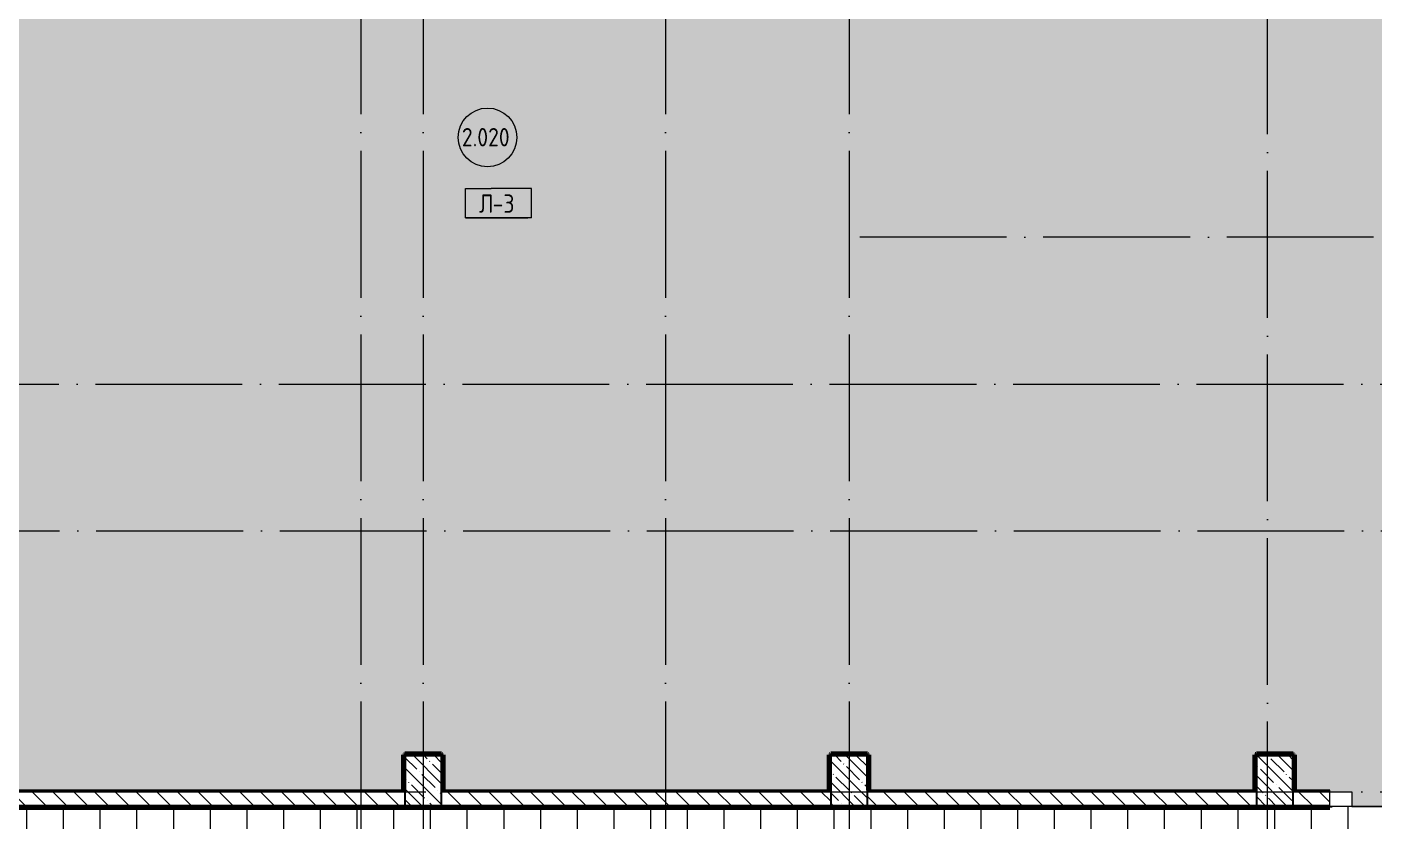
# Model space of a CAD drawing. Header units: millimetres. Extents: x 97 to 214665, y -4577 to 61202.
# Drawn here: x 145499 to 163851, y 39575 to 50388 of the extents above; entities that cross this region are included whole.
import ezdxf

# ---------------------------------------------------------------- set-up
doc = ezdxf.new("R2010")
doc.units = ezdxf.units.MM
doc.linetypes.add('ADSK_Линия сетки', pattern=[2500, 2000, -250, 0, -250])
for name, color, linetype, lineweight in [('A-AREA-____-IDEN', 2, 'Continuous', 20), ('A-FLOR-____-IDEN', 11, 'Continuous', 20), ('A-FLOR-____-OTLN', 192, 'Continuous', 9), ('A-FLOR-____-PATT', 8, 'Continuous', 9), ('A-WALL-____-MCUT', 113, 'Continuous', 9), ('A-WALL-____-PATT', 111, 'Continuous', 9), ('A-WALL-FNSH-MCUT', 113, 'Continuous', 9), ('I-WALL-____-OTLN', 2, 'Continuous', 9), ('S-COLS-____-MCUT', 52, 'Continuous', 9), ('S-COLS-____-OTLN', 52, 'Continuous', 9), ('S-GRID-____-OTLN', 1, 'Continuous', 9)]:
    doc.layers.add(name, color=color, linetype=linetype, lineweight=lineweight)
doc.styles.add('GOST Common', font='GOST_Common.ttf', dxfattribs={"width": 0.9, "height": 250})

# ---------------------------------------------------------------- blocks, each defined once
blk = doc.blocks.new('BSC_Колонна _Прямоугольная - 500x700-31474538-О_АИ_ПП_4_200_Целиком')
at = {"layer": 'S-COLS-____-OTLN', "lineweight": 5}
h = blk.add_hatch(dxfattribs=at)
h.set_pattern_fill('FP_37', color=256, style=0, pattern_type=2)
h.set_pattern_definition([(135, (-105000, -40125), (-142.56192, -142.56192), []), (135, (-104857.44, -40125), (-142.56192, -142.56192), [252.016, -50.403, 3.353, -47.05])])
h.paths.add_polyline_path([(-250, -350), (250, -350), (250, 350), (-250, 350), (-250, 265)])
at = {"layer": 'S-COLS-____-MCUT', "color": 130, "lineweight": 25}
for p, q in [((250, 350), (-250, 350)), ((-250, 350), (-250, -350)), ((250, -350), (250, 350)), ((-250, -350), (250, -350))]:
    blk.add_line(p, q, dxfattribs=at)
blk = doc.blocks.new('BSC_Колонна _Прямоугольная - 500x700-V10-О_АИ_ПП_4_200_Целиком')
at = {"layer": 'S-COLS-____-OTLN', "lineweight": 5}
h = blk.add_hatch(dxfattribs=at)
h.set_pattern_fill('FP_40', color=256, style=0, pattern_type=2)
h.set_pattern_definition([(135, (-99200, -40125), (-142.56192, -142.56192), []), (135, (-99057.44, -40125), (-142.56192, -142.56192), [252.016, -50.403, 3.353, -47.05])])
h.paths.add_polyline_path([(-250, -350), (250, -350), (250, 350), (-250, 350), (-250, 265)])
at = {"layer": 'S-COLS-____-MCUT', "color": 130, "lineweight": 25}
for p, q in [((250, 350), (-250, 350)), ((-250, 350), (-250, -350)), ((250, -350), (250, 350)), ((-250, -350), (250, -350))]:
    blk.add_line(p, q, dxfattribs=at)
blk = doc.blocks.new('BSC_Колонна _Прямоугольная - 500x700-V11-О_АИ_ПП_4_200_Целиком')
at = {"layer": 'S-COLS-____-OTLN', "lineweight": 5}
h = blk.add_hatch(dxfattribs=at)
h.set_pattern_fill('FP_41', color=256, style=0, pattern_type=2)
h.set_pattern_definition([(135, (-93400, -40125), (-142.5619, -142.5619), []), (135, (-93257.44, -40125), (-142.5619, -142.5619), [252.016, -50.403, 3.353, -47.05])])
h.paths.add_polyline_path([(-250, -350), (250, -350), (250, 350), (-250, 350), (-250, 265)])
at = {"layer": 'S-COLS-____-MCUT', "color": 130, "lineweight": 25}
for p, q in [((250, 350), (-250, 350)), ((-250, 350), (-250, -350)), ((250, -350), (250, 350)), ((-250, -350), (250, -350))]:
    blk.add_line(p, q, dxfattribs=at)
blk = doc.blocks.new('0083_СОШ675_АР_R22_rvt-1-О_АИ_ПП_4_200_Целиком')
at = {"layer": 'A-WALL-____-PATT', "lineweight": 5}
h = blk.add_hatch(dxfattribs=at)
h.set_pattern_fill('FP_8', color=10, style=0, pattern_type=2)
h.set_pattern_definition([(135, (0, 0), (-141.42136, -141.42136), [])])
h.paths.add_polyline_path([(108700, 39775), (108700, 39975), (107950, 39975), (107950, 39775), (108417, 39775)])
h.paths.add_polyline_path([(104552, 39775), (104750, 39775), (104750, 39975), (99450, 39975), (99450, 39775), (102619, 39775)])
h.paths.add_polyline_path([(105750, 39775), (105750, 39975), (105250, 39975), (105250, 39775)])
h.paths.add_polyline_path([(98754, 39775), (98950, 39775), (98950, 39975), (93650, 39975), (93650, 39775), (94888, 39775)])
h.paths.add_polyline_path([(93150, 39775), (93150, 39975), (87850, 39975), (87850, 39775), (91023, 39775)])
h.paths.add_polyline_path([(87158, 39775), (87350, 39775), (87350, 39975), (82050, 39975), (82050, 39775), (83292, 39775)])
h.paths.add_polyline_path([(81219, 39775), (81550, 39775), (81550, 39975), (81219, 39975)])
h.paths.add_polyline_path([(79019, 39775), (79019, 39975), (78000, 39975), (78000, 39775), (78460, 39775)])
at = {"layer": 'A-WALL-____-MCUT', "color": 50, "lineweight": 13}
for p, q in [((93150, 39975), (87850, 39975)), ((98950, 39975), (93650, 39975)), ((104750, 39975), (99450, 39975)), ((105750, 39975), (105250, 39975)), ((105250, 39975), (105750, 39975)), ((105750, 39775), (105750, 39975)), ((87850, 39775), (93150, 39775)), ((93650, 39775), (98950, 39775)), ((99450, 39775), (104750, 39775)), ((105250, 39775), (105750, 39775))]:
    blk.add_line(p, q, dxfattribs=at)
at = {"layer": 'A-WALL-____-MCUT', "color": 10, "lineweight": 5}
for p, q in [((93140, 39995), (93150, 39995)), ((93650, 39995), (93660, 39995)), ((98940, 39995), (98950, 39995)), ((99450, 39995), (99460, 39995)), ((104740, 39995), (104750, 39995)), ((105250, 39995), (105260, 39995))]:
    blk.add_line(p, q, dxfattribs=at)
at = {"layer": 'A-WALL-FNSH-MCUT', "color": 90}
for p, q in [((93650, 40485), (93140, 40485)), ((93140, 40485), (93140, 40475)), ((93140, 40475), (93140, 39995)), ((93660, 40485), (93650, 40485)), ((93660, 39995), (93660, 40485)), ((99450, 40485), (98940, 40485)), ((98940, 40485), (98940, 40475)), ((98940, 40475), (98940, 39995)), ((99460, 40485), (99450, 40485)), ((99460, 39995), (99460, 40485)), ((105250, 40485), (104740, 40485)), ((104740, 40485), (104740, 40475)), ((104740, 40475), (104740, 39995)), ((105260, 40485), (105250, 40485)), ((105260, 39995), (105260, 40485)), ((87850, 39975), (93150, 39975)), ((93140, 39995), (87860, 39995)), ((93650, 39975), (98950, 39975)), ((98940, 39995), (93660, 39995)), ((99450, 39975), (104750, 39975)), ((104740, 39995), (99460, 39995)), ((105750, 39995), (105260, 39995)), ((105750, 39975), (105750, 39995))]:
    blk.add_line(p, q, dxfattribs=at)
at = {"layer": 'S-COLS-____-OTLN', "color": 90, "lineweight": 9}
for name, p in [('BSC_Колонна _Прямоугольная - 500x700-V11-О_АИ_ПП_4_200_Целиком', (93400, 40125)), ('BSC_Колонна _Прямоугольная - 500x700-V10-О_АИ_ПП_4_200_Целиком', (99200, 40125)), ('BSC_Колонна _Прямоугольная - 500x700-31474538-О_АИ_ПП_4_200_Целиком', (105000, 40125))]:
    blk.add_blockref(name, p, dxfattribs=at)
blk = doc.blocks.new('ADSK_Марка_Перекрытие - Типоразмер_ADSK_Марка-158127-О_АИ_ПП_4_200_Целиком')
at = {"layer": 'A-FLOR-____-IDEN'}
for p, q in [((-4.5, 4), (-1, 4)), ((-4.5, 0), (-4.5, 4)), ((4.5, 4), (-1, 4)), ((4.5, 0), (4.5, 4)), ((4.5, 0), (-4.5, 0)), ((-4.5, 0), (4, 0))]:
    blk.add_line(p, q, dxfattribs=at)
blk = doc.blocks.new('ADSK_Марка_Помещение_ОдноЗначение - Номер-159740-О_АИ_ПП_4_200_Целиком')
at = {"layer": 'A-AREA-____-IDEN'}
blk.add_circle((0, 0), 4, dxfattribs=at)

msp = doc.modelspace()

# ---------------------------------------------------------------- hatches: boundary and pattern name
at = {"layer": 'A-FLOR-____-PATT'}
h = msp.add_hatch(dxfattribs=at)
h.set_pattern_fill('FP_221', color=256, style=0, pattern_type=2)
h.set_pattern_definition([(0, (57591.08, 0), (0, 254), [68.059, -371.882]), (60, (57718.08, 34.03), (-219.97045, 127), [68.059, -371.882]), (120, (57752.11, 161.03), (-219.97045, -127), [68.059, -371.882]), (30, (57659.14, 0), (-5e-05, 508.0001), [68.059, -439.941]), (30, (57532.14, 219.97), (-5e-05, 508.0001), [68.059, -439.941]), (150, (57591.1, 0), (-439.941, -254.0001), [68.059, -439.941]), (150, (57718.1, 219.97), (-439.941, -254.0001), [68.059, -439.941]), (90, (57752.1, 92.97), (-439.941, 254), [68.059, -439.941]), (90, (57498.1, 92.97), (-439.941, 254), [68.059, -439.941])])
h.paths.add_polyline_path([(163548.114412, 39775.022458), (165448.114412, 39775.023044), (165448.114412, 39995.023044), (166183.16026, 39995.023044), (166183.16026, 40174.999414), (166188.114412, 40175), (166188.16026, 40185), (166198.16026, 40185), (166198.697092, 40190), (166378.114412, 40190), (166378.114412, 45310), (166198.114412, 45310), (166198.114412, 45315), (166188.114412, 45315), (166188.114412, 45325), (166183.114412, 45324.999414), (166183.114412, 45724.999414), (166188.114412, 45724.999414), (166188.114412, 45734.999414), (166198.114412, 45734.999414), (166198.114412, 45739.999414), (166378.114412, 45739.999414), (166378.114412, 51460), (166198.114412, 51460), (166198.114412, 51465), (166188.114412, 51465), (166188.114412, 51475), (166183.114412, 51475), (166183.114412, 51874.999414), (166188.114412, 51875), (166188.114412, 51885), (166198.114412, 51885), (166198.592518, 51890), (166378.114412, 51890), (166378.114412, 55524.999414), (166398.114412, 55525.00021), (166398.114412, 57724.999414), (166378.114412, 57724.999414), (166378.114412, 58310), (166198.09249, 58310), (166198.09249, 58315), (166188.09249, 58315), (166188.09249, 58325), (166183.09249, 58325), (166183.09249, 58755), (162763.114412, 58755), (162763.114412, 58275), (162758.114412, 58274.657531), (162758.114412, 58265.000586), (162748.114412, 58265.000586), (162748.114412, 58260.000586), (162248.114412, 58260.000586), (162248.114412, 58265.000586), (162238.114412, 58265.000586), (162238.114412, 58275.000586), (162233.114412, 58275), (162233.114412, 58755), (156963.114412, 58755), (156963.114412, 58275.000586), (156958.114412, 58275.000586), (156958.114412, 58265.000586), (156948.114412, 58265.000586), (156947.69308, 58260.000586), (156448.114412, 58260.000586), (156448.114412, 58265.000586), (156438.114412, 58265.000586), (156438.114412, 58275.000586), (156433.114412, 58275), (156433.114412, 58755), (151163.114412, 58755), (151163.114412, 58275), (151158.114412, 58275), (151158.114412, 58265), (151148.114412, 58265), (151148.114412, 58260), (150648.114412, 58260), (150648.114412, 58265), (150638.114412, 58265.000586), (150638.114412, 58275), (150633.114412, 58275), (150633.114412, 58755), (145363.114412, 58755), (145363.114412, 58275), (145358.114412, 58275), (145358.114412, 58265), (145348.114412, 58265), (145348.114412, 58260), (144848.114412, 58260), (144848.114412, 58265), (144838.114412, 58265.942428), (144838.114412, 58275), (144833.114412, 58275), (144833.114412, 58755), (139563.114412, 58755), (139563.114412, 58275.000586), (139558.114412, 58275.000586), (139558.114412, 58265.000586), (139548.114412, 58265.000586), (139548.114412, 58260.000586), (139048.114412, 58260.000586), (139048.114412, 58265.000586), (139038.114412, 58265.000586), (139038.114412, 58275.000586), (139033.114412, 58275.211268), (139033.114412, 58755), (135513.114412, 58755), (135513.114412, 58325.000586), (135508.114412, 58324.859155), (135508.114412, 58315), (135498.114412, 58315), (135497.649263, 58310.000586), (135313.09249, 58310.000586), (135313.09249, 51890), (135498.114412, 51890), (135498.114412, 51885), (135508.114412, 51885), (135508.114412, 51875), (135513.114412, 51874.999414), (135513.114412, 51474.999414), (135508.114412, 51474.999414), (135508.114412, 51464.999414), (135498.114412, 51464.999414), (135498.114412, 51459.999414), (135318.09249, 51459.999414), (135318.09249, 45739.999414), (135498.114412, 45739.999414), (135498.114412, 45735), (135508.114412, 45735), (135508.114412, 45724.999414), (135513.114412, 45724.999414), (135513.114412, 45324.999414), (135508.114412, 45324.999414), (135508.114412, 45314.999414), (135498.114412, 45314.999414), (135498.114412, 45309.999414), (135313.114412, 45309.999414), (135313.114412, 40189.999414), (135498.114412, 40189.999414), (135498.114412, 40185), (135508.114412, 40184.999414), (135508.114412, 40175), (135513.114412, 40174.999414), (135513.114412, 39995.023044), (136517.114412, 39995.023044), (136517.114412, 39775.023044), (138717.114412, 39775.023044), (138717.114412, 39995.023044), (139033.114412, 39995.023044), (139033.114412, 40475), (139038.114412, 40475.000586), (139038.114412, 40485.000586), (139048.114412, 40485.000586), (139048.114412, 40490.000586), (139548.114412, 40490.000586), (139548.114412, 40485.000586), (139558.114412, 40485), (139558.114412, 40475.000586), (139563.114412, 40475), (139563.114412, 39995.023044), (144833.114412, 39995.023044), (144833.114412, 40475), (144838.114412, 40475.000586), (144838.114412, 40485.000586), (144848.114412, 40485.000586), (144848.114412, 40490.000586), (145348.114412, 40490.000586), (145348.114412, 40485.000586), (145358.114412, 40485.000586), (145358.114412, 40475.000586), (145363.114412, 40475), (145363.114412, 39995.023044), (150633.114412, 39995.023044), (150633.114412, 40475), (150638.114412, 40475), (150638.114412, 40485), (150648.114412, 40485), (150648.114412, 40490), (151148.114412, 40490), (151148.114412, 40485), (151158.114412, 40485), (151158.114412, 40475), (151163.114412, 40475), (151163.114412, 39995.023044), (156433.114412, 39995.023044), (156433.114412, 40475), (156438.114412, 40475.000586), (156438.114412, 40485.000586), (156448.114412, 40485.000586), (156448.535777, 40490.000586), (156948.114412, 40490.000586), (156948.114412, 40485.000586), (156958.114412, 40484.153413), (156958.114412, 40475.000586), (156963.114412, 40475), (156963.114412, 39995.023044), (162233.114412, 39995.023044), (162233.114412, 40475), (162238.114412, 40475.000586), (162238.114412, 40485.000586), (162248.114412, 40485.000586), (162248.114412, 40490), (162748.114412, 40490), (162748.143717, 40485.000586), (162758.114412, 40485), (162758.114412, 40475.000586), (162763.114412, 40475), (162763.114412, 39995.023044), (163248.114412, 39995.023044), (163248.128771, 39975.022458), (163548.113474, 39975.023044)])
h.paths.add_polyline_path([(135298.09249, 40185), (135298.114412, 40185.52573), (135298.09249, 40185.526883)])
h.paths.add_polyline_path([(166398.114412, 45724.999414), (166398.143983, 45724.999414), (166398.143983, 46044.998828), (166598.143983, 46044.998828), (166598.143983, 48184.998828), (166398.140504, 48184.998828), (166398.114412, 45734.999414)])
h.paths.add_polyline_path([(166198.09249, 58325), (166198.114412, 58325.021922), (166198.09249, 58325.005722)])
h = msp.add_hatch(dxfattribs=at)
h.set_pattern_fill('FP_218', color=256, style=0, pattern_type=2)
h.set_pattern_definition([(0, (147497.5, 40839.97), (0, 500), []), (90, (147497.5, 40839.97), (-500, 3e-14), [])])
h.paths.add_polyline_path([(163982.779696, 35775), (165248.114412, 35775), (165248.114412, 35790), (166008.16026, 35790), (166008.16026, 36150.15091), (166013.16026, 36150.15091), (166013.16026, 36160.15091), (166023.16026, 36160.15091), (166023.784998, 36165.15091), (166303.16026, 36165.15091), (166303.16026, 36915), (166318.16026, 36915), (166318.16026, 39600.023044), (166253.16026, 39600.023044), (166253.16026, 39585.023044), (165923.114412, 39585.023044), (165923.114412, 39590.023044), (165913.114412, 39590.023044), (165913.114412, 39600.023044), (165908.114412, 39600.023044), (165908.114412, 39760.023044), (165448.114412, 39760.023044), (165448.114412, 39775.023044), (163248.114412, 39775.023044), (163248.114412, 39760.023044), (145213.114412, 39760.023044), (145213.114412, 36440.000586), (158778.114412, 36440.000586), (158778.114412, 36435.000586), (158788.114412, 36435.000586), (158788.114412, 36425.000586), (158793.114412, 36424.983999), (158793.114412, 36114.999414), (159678.114998, 36114.999414), (159678.114998, 35899.999414), (161318.114998, 35899.999414), (161318.114998, 36114.999414), (162598.09249, 36114.999414), (162598.114412, 36109.999414), (162608.09249, 36109.999414), (162608.09249, 36099.999414), (162613.09249, 36099.999414), (162613.09249, 35790), (163848.114412, 35790), (163848.114412, 35775)])
h.paths.add_polyline_path([(145198.114412, 36774.906483), (145198.114412, 39474.906483), (144998.114412, 39474.906483), (144998.114412, 36774.906483)])
at = {"layer": 'A-WALL-____-PATT'}
for points in [[(151148.114412, 40475), (151148.114412, 40485), (150638.114412, 40485), (150638.114412, 40475), (150648.114412, 40475)], [(150648.114412, 39975.023044), (150648.114412, 40475), (150638.114412, 40475), (150638.114412, 39975.023044)], [(151148.114412, 39985.023044), (151158.114412, 39985.023044), (151158.114412, 40485), (151148.114412, 40485), (151148.114412, 40389.875052)], [(156948.114412, 40475.000586), (156948.114412, 40485.000586), (156438.114412, 40485.000586), (156438.114412, 40475.000586), (156448.114412, 40475.000586)], [(156448.114412, 39975.023044), (156448.1144, 40475), (156438.114412, 40475), (156438.114412, 39975.023044)], [(156948.114412, 39985.023044), (156958.114412, 39985.023044), (156958.114412, 40485.000586), (156948.114412, 40485.000586), (156948.114412, 40389.875052)], [(162748.114412, 40475), (162748.114412, 40485), (162238.114412, 40485), (162238.114412, 40475), (162248.114412, 40475)], [(162248.114412, 39975.023044), (162248.114412, 40475), (162238.114412, 40475), (162238.114412, 39975.023044)], [(162748.114412, 39985), (162758.114412, 39985), (162758.114412, 40485), (162748.114412, 40485), (162748.114412, 40389.875052)], [(150638.114412, 39975.023044), (150638.114412, 39985.023044), (145348.114412, 39985.023044), (145348.114412, 39975.023044), (148521.128302, 39975.023044)], [(156438.114412, 39975.023044), (156438.114412, 39985.023044), (151148.114412, 39985.023044), (151148.114412, 39975.023044), (156251.953999, 39975.023044)], [(162238.114412, 39975.023044), (162238.114412, 39985.023044), (156948.114412, 39985.023044), (156948.114412, 39975.023044), (162050.073272, 39975.023044)]]:
    msp.add_hatch(color=7, dxfattribs=at).paths.add_polyline_path(points)
h = msp.add_hatch(color=7, dxfattribs=at)
h.paths.add_polyline_path([(165915.48612, 39975), (166188.16026, 39975), (166188.16026, 39985), (165448.114412, 39985), (165448.114412, 39975)])
h.paths.add_polyline_path([(162748.114412, 39975), (163248.114412, 39975), (163248.114412, 39985), (162748.114412, 39985)])
h = msp.add_hatch(color=7, dxfattribs=at)
h.paths.add_polyline_path([(165923.114412, 39765.023044), (165923.114412, 39775.023044), (165448.114412, 39775.023044), (165448.114412, 39765.023044), (165915.48612, 39765.023044)])
h.paths.add_polyline_path([(163248.114412, 39765.023044), (163248.114412, 39775.023044), (145208.114412, 39775), (145208.114412, 39765.023044), (162748.114412, 39765.023044)])

# ---------------------------------------------------------------- linework, layer by layer
at = {"layer": 'A-FLOR-____-OTLN'}
for p, q in [((163248.114412, 39975.022458), (163548.114412, 39975.022458)), ((163548.114412, 39975.022458), (163548.114412, 39775.022458)), ((165448.114412, 39775.023044), (163248.114412, 39775.023044)), ((163548.114412, 39775.022458), (165448.114412, 39775.022458))]:
    msp.add_line(p, q, dxfattribs=at)
at = {"layer": 'A-WALL-____-MCUT', "color": 7}
for p, q in [((151158.114412, 40485), (150638.114412, 40485)), ((150638.114412, 40485), (150638.114412, 39985.023044)), ((151158.114412, 39985.023044), (151158.114412, 40485)), ((156958.114412, 40485.000586), (156438.114412, 40485.000586)), ((156438.114412, 40485.000586), (156438.114412, 39985.023044)), ((156958.114412, 39985.023044), (156958.114412, 40485.000586)), ((162758.114412, 40485), (162238.114412, 40485)), ((162238.114412, 40485), (162238.114412, 39985.023044)), ((162758.114412, 39985), (162758.114412, 40485)), ((145348.114412, 39975.023044), (150648.114412, 39975.023044)), ((150638.114412, 39985.023044), (145358.114412, 39985.023044)), ((151148.114412, 39975.023044), (156448.114412, 39975.023044)), ((156438.114412, 39985.023044), (151158.114412, 39985.023044)), ((156948.114412, 39975.023044), (162248.114412, 39975.023044)), ((162238.114412, 39985.023044), (156958.114412, 39985.023044)), ((162748.114412, 39975), (163248.114412, 39975)), ((163248.114412, 39985), (162758.114412, 39985)), ((163248.114412, 39975), (163248.114412, 39985)), ((145208.114412, 39765.023044), (163248.114412, 39765.023044)), ((150648.114412, 39775.023044), (145348.114412, 39775.023044)), ((156448.114412, 39775.023044), (151148.114412, 39775.023044)), ((162248.114412, 39775.023044), (156948.114412, 39775.023044)), ((163248.114412, 39775.023044), (162748.114412, 39775.023044)), ((163248.114412, 39765.023044), (163248.114412, 39775.023044))]:
    msp.add_line(p, q, dxfattribs=at)
at = {"layer": 'I-WALL-____-OTLN', "color": 5, "lineweight": 90}
for p, q in [((150633.114412, 39995.023044), (150633.114412, 40475)), ((150638.114412, 40475), (150633.114412, 40475)), ((150648.114412, 40490), (151148.114412, 40490)), ((150648.114412, 40490), (150648.114412, 40485)), ((151148.114412, 40485), (151148.114412, 40490)), ((151163.114412, 40475), (151158.114412, 40475)), ((151163.114412, 40475), (151163.114412, 39995.00414)), ((156433.114412, 39995.023044), (156433.114412, 40475.000586)), ((156438.114412, 40475.000586), (156433.114412, 40475.000586)), ((156448.114412, 40490.000586), (156948.114412, 40490.000586)), ((156448.114412, 40490.000586), (156448.114412, 40485.000586)), ((156948.114412, 40485.000586), (156948.114412, 40490.000586)), ((156963.114412, 40475.000586), (156958.114412, 40475.000586)), ((156963.114412, 40475.000586), (156963.114412, 39995.00414)), ((162233.114412, 39995.023044), (162233.114412, 40475)), ((162238.114412, 40475), (162233.114412, 40475)), ((162248.114412, 40490), (162748.114412, 40490)), ((162248.114412, 40490), (162248.114412, 40485.000586)), ((162748.114412, 40485.000586), (162748.114412, 40490)), ((162763.114412, 40475), (162758.114412, 40475)), ((162763.114412, 40475), (162763.114412, 39994.818962)), ((163248.114412, 39760.023044), (145213.114412, 39760.023044)), ((163248.114412, 39760.023044), (163248.114412, 39765.023044))]:
    msp.add_line(p, q, dxfattribs=at)
at = {"layer": 'S-GRID-____-OTLN', "linetype": 'ADSK_Линия сетки'}
for p, q in [((150048.114412, 61202.00513), (150048.114412, -3572.657751)), ((150898.114745, 61202.00513), (150898.114745, -3572.657751)), ((154198.114745, 61202.00513), (154198.114745, -3572.657751)), ((156698.115079, 61202.00513), (156698.115079, -3572.657751)), ((162398.114998, -3572.657751), (162398.114998, 61202.00513)), ((213846.668489, 47525.060253), (156818.114412, 47525.060253)), ((53928.563196, 45525.000586), (213846.668489, 45525.000586)), ((53939.102261, 43525.000586), (213846.668489, 43525.000586)), ((53928.563196, 39975.000586), (213846.668489, 39975.000586))]:
    msp.add_line(p, q, dxfattribs=at)

# ---------------------------------------------------------------- block references
at = {"color": 250, "lineweight": 5}
msp.add_blockref('0083_СОШ675_АР_R22_rvt-1-О_АИ_ПП_4_200_Целиком', (57498.114412, 0), dxfattribs=at)
at = {"layer": 'A-AREA-____-IDEN', "xscale": 99.99999999999993, "yscale": 99.99999999999993, "zscale": 99.99999999999993}
msp.add_blockref('ADSK_Марка_Помещение_ОдноЗначение - Номер-159740-О_АИ_ПП_4_200_Целиком', (151773.339748, 48884.408947), dxfattribs=at)
at = {"layer": 'A-FLOR-____-IDEN', "xscale": 99.99999999999993, "yscale": 99.99999999999993, "zscale": 99.99999999999993}
msp.add_blockref('ADSK_Марка_Перекрытие - Типоразмер_ADSK_Марка-158127-О_АИ_ПП_4_200_Целиком', (151921.897016, 47790.397387), dxfattribs=at)

# ---------------------------------------------------------------- texts
at = {"layer": 'A-AREA-____-IDEN', "lineweight": 9, "insert": (151424.132491, 49012.134018), "char_height": 250, "width": 858.6073125, "attachment_point": 1, "style": 'GOST Common'}
msp.add_mtext('2.020', dxfattribs=at)
at = {"layer": 'A-FLOR-____-IDEN', "lineweight": 9, "char_height": 250, "attachment_point": 1, "style": 'GOST Common'}
for s, insert, width in [('\\fGOST Common|b0|i0|c204|p34|;\\W.9;Л', (151658.366171, 48108.234961), 223.6708125), ('-3', (151842.913046, 48108.234961), 389.620125)]:
    msp.add_mtext(s, dxfattribs=dict(at, insert=insert, width=width))

doc.saveas('drawing.dxf')
